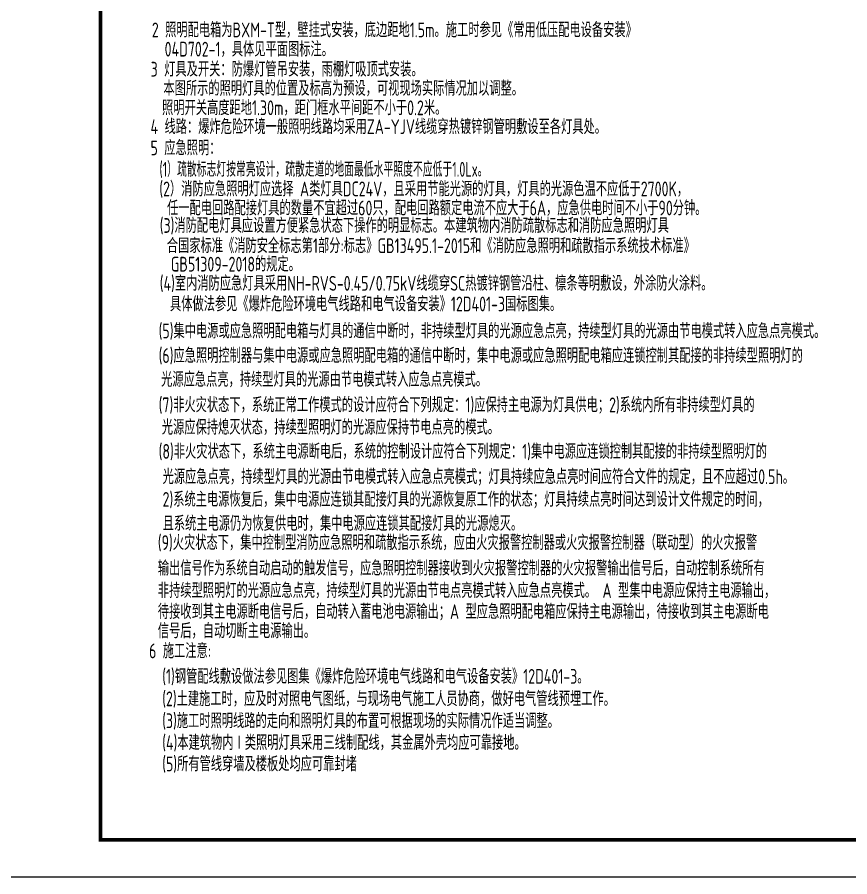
# Model space of a CAD drawing. Extents: x 1151645 to 1632247, y -116298 to 25377.
# Drawn here: x 1198583 to 1221105, y -26383 to -3128 of the extents above; entities that cross this region are included whole.
import ezdxf

# ---------------------------------------------------------------- set-up
doc = ezdxf.new("R2010")
doc.units = 0
doc.header["$LTSCALE"] = 1000
doc.header["$MEASUREMENT"] = 0
doc.layers.add('PUB_TITLE', color=4, linetype='CONTINUOUS')
doc.layers.add('电气', color=3, linetype='CONTINUOUS')
doc.styles.add('SCEI', font='sceie.shx', dxfattribs={"width": 0.75, "bigfont": 'sceic.shx'})
doc.styles.add('sceie', font='sceie.shx', dxfattribs={"width": 0.7, "bigfont": 'sceic.shx'})

msp = doc.modelspace()

# ---------------------------------------------------------------- linework, layer by layer
at = {"layer": 'PUB_TITLE'}
msp.add_lwpolyline([(1198332.7, -26383), (1257732.7, -26383), (1257732.7, 15617), (1198332.7, 15617)], close=True, dxfattribs=at)
at = {"layer": 'PUB_TITLE', "const_width": 100}
msp.add_lwpolyline([(1200832.7, -25383), (1256732.7, -25383), (1256732.7, 14617), (1200832.7, 14617)], close=True, dxfattribs=at)

# ---------------------------------------------------------------- texts
at = {"layer": '电气'}
for s, style, width, p in [('2 照明配电箱为BXM-T型，壁挂式安装，底边距地1.5m。施工时参见《常用低压配电设备安装》', 'SCEI', 0.8, (1202224.5, -3671.7)), ('04D702-1，具体见平面图标注。', 'SCEI', 0.8, (1202571, -4192.1)), ('3 灯具及开关：防爆灯管吊安装，雨棚灯吸顶式安装。', 'SCEI', 0.8, (1202193.4, -4735.5)), ('本图所示的照明灯具的位置及标高为预设，可视现场实际情况加以调整。', 'SCEI', 0.8, (1202537.2, -5253.8)), ('照明开关高度距地1.30m，距门框水平间距不小于0.2米。', 'SCEI', 0.8, (1202502, -5778.5)), ('4 线路：爆炸危险环境一般照明线路均采用ZA-YJV线缆穿热镀锌钢管明敷设至各灯具处。', 'SCEI', 0.8, (1202189.3, -6291.1)), ('5 应急照明：', 'SCEI', 0.8, (1202189.3, -6863.6)), ('(1）疏散标志灯按常亮设计，疏散走道的地面最低水平照度不应低于1.0Lx。', 'sceie', 0.7, (1202430.6, -7443.4)), ('(2）消防应急照明灯应选择 A类灯具DC24V，且采用节能光源的灯具，灯具的光源色温不应低于2700K，', 'SCEI', 0.8, (1202427.8, -7973.3)), ('任一配电回路配接灯具的数量不宜超过60只，配电回路额定电流不应大于6A，应急供电时间不小于90分钟。', 'SCEI', 0.8, (1202637.4, -8489.4)), ('(3)消防配电灯具应设置方便紧急状态下操作的明显标志。本建筑物内消防疏散标志和消防应急照明灯具', 'SCEI', 0.8, (1202438.9, -8963.5)), ('合国家标准《消防安全标志第1部分:标志》GB13495.1-2015和《消防应急照明和疏散指示系统技术标准》', 'sceie', 0.8, (1202630.4, -9509.9)), ('GB51309-2018的规定。', 'sceie', 0.8, (1202736.5, -10009)), ('具体做法参见《爆炸危险环境电气线路和电气设备安装》12D401-3国标图集。', 'SCEI', 0.8, (1202715.2, -11086.4)), ('(5)集中电源或应急照明配电箱与灯具的通信中断时，非持续型灯具的光源应急点亮，持续型灯具的光源由节电模式转入应急点亮模式。', 'SCEI', 0.8, (1202408.8, -11816.1)), ('(6)应急照明控制器与集中电源或应急照明配电箱的通信中断时，集中电源或应急照明配电箱应连锁控制其配接的非持续型照明灯的', 'SCEI', 0.8, (1202408.8, -12481.6)), ('光源应急点亮，持续型灯具的光源由节电模式转入应急点亮模式。', 'SCEI', 0.8, (1202476.3, -13127.6)), ('(7)非火灾状态下，系统正常工作模式的设计应符合下列规定：1)应保持主电源为灯具供电；2)系统内所有非持续型灯具的', 'SCEI', 0.8, (1202408.8, -13815.6)), ('光源应保持熄灭状态，持续型照明灯的光源应保持节电点亮的模式。', 'SCEI', 0.8, (1202495.3, -14420.6)), ('(8)非火灾状态下，系统主电源断电后，系统的控制设计应符合下列规定：1)集中电源应连锁控制其配接的非持续型照明灯的', 'SCEI', 0.8, (1202408.8, -15074.6)), ('光源应急点亮，持续型灯具的光源由节电模式转入应急点亮模式；灯具持续应急点亮时间应符合文件的规定，且不应超过0.5h。', 'SCEI', 0.8, (1202515.3, -15759.6)), ('2)系统主电源恢复后，集中电源应连锁其配接灯具的光源恢复原工作的状态；灯具持续点亮时间达到设计文件规定的时间，', 'SCEI', 0.8, (1202515.3, -16373.1)), ('且系统主电源仍为恢复供电时，集中电源应连锁其配接灯具的光源熄灭。', 'SCEI', 0.8, (1202515.3, -17024.1)), ('(9)火灾状态下，集中控制型消防应急照明和疏散指示系统，应由火灾报警控制器或火灾报警控制器（联动型）的火灾报警', 'SCEI', 0.8, (1202386.5, -17542.1)), ('输出信号作为系统自动启动的触发信号，应急照明控制器接收到火灾报警控制器的火灾报警输出信号后，自动控制系统所有', 'SCEI', 0.8, (1202386.5, -18233.1)), ('非持续型照明灯的光源应急点亮，持续型灯具的光源由节电点亮模式转入应急点亮模式。 A 型集中电源应保持主电源输出， ', 'SCEI', 0.8, (1202386.5, -18838.6)), ('待接收到其主电源断电信号后，自动转入蓄电池电源输出；A 型应急照明配电箱应保持主电源输出，待接收到其主电源断电', 'SCEI', 0.8, (1202386.5, -19408.1)), ('信号后，自动切断主电源输出。', 'SCEI', 0.8, (1202386.5, -19928.6)), ('6 施工注意:', 'sceie', 0.8, (1202150.6, -20471.7)), ('(1)钢管配线敷设做法参见图集《爆炸危险环境电气线路和电气设备安装》12D401-3。', 'SCEI', 0.8, (1202505.8, -21161.5)), ('(2)土建施工时，应及时对照电气图纸，与现场电气施工人员协商，做好电气管线预埋工作。', 'SCEI', 0.8, (1202505.8, -21767)), ('(3)施工时照明线路的走向和照明灯具的布置可根据现场的实际情况作适当调整。', 'sceie', 0.8, (1202505.8, -22362.6)), ('(4)本建筑物内Ⅰ类照明灯具采用三线制配线，其金属外壳均应可靠接地。', 'sceie', 0.8, (1202505.8, -22952.5)), ('(5)所有管线穿墙及楼板处均应可靠封堵', 'sceie', 0.8, (1202505.8, -23528.3))]:
    msp.add_text(s, height=400, dxfattribs=dict(at, style=style, width=width)).set_placement(p)
at = {"layer": '电气', "color": 1, "style": 'SCEI', "width": 0.8}
msp.add_text('(4)室内消防应急灯具采用NH-RVS-0.45/0.75kV线缆穿SC热镀锌钢管沿柱、檩条等明敷设，外涂防火涂料。', height=400, dxfattribs=at).set_placement((1202438.9, -10527.7))

doc.saveas('drawing.dxf')
